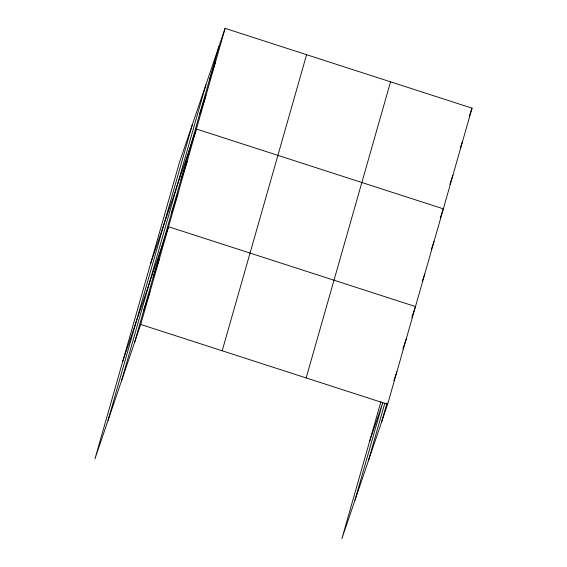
<?xml version="1.0" encoding="UTF-8"?>
<svg xmlns="http://www.w3.org/2000/svg" width="567" height="567" viewBox="0 0 567 567"><rect width="100%" height="100%" fill="white"/><g stroke="black" fill="none" stroke-linecap="round" stroke-linejoin="round"><path stroke-width="0.85" d="M108.035 420.438L192.44 124.336M121.501 380.882L205.906 84.781M134.57 342.489L218.975 46.388M225.113 28.35L179.37 162.729L94.965 458.831L140.708 324.452L225.113 28.35L472.035 108.169L387.63 404.271L341.887 538.65L380.925 401.684M222.193 350.789L306.598 54.694M306.145 377.934L390.55 81.832M354.956 500.257L382.81 402.542L369.741 440.935M368.422 460.702L384.844 403.073M381.492 422.309L386.963 403.102M209.407 79.947L215.552 61.909M199.846 113.506L205.984 95.469M150.673 263.4L196.416 129.021L443.337 208.847L440.268 217.863M180.993 179.633L187.131 161.595M171.709 212.2L177.847 194.169M122.819 361.115L168.562 226.736L415.483 306.556L411.855 317.215M153.14 277.348L159.277 259.31M143.855 309.915L149.993 291.877M469.242 116.37L472.035 108.169M460.234 148.292L462.466 141.729M449.837 184.303L452.905 175.288M431.26 249.615L434.053 241.414M422.259 281.367L424.768 273.989M402.853 348.967L406.199 339.13M393.845 380.719L396.914 371.704M140.708 324.452L387.63 404.271"/></g></svg>
